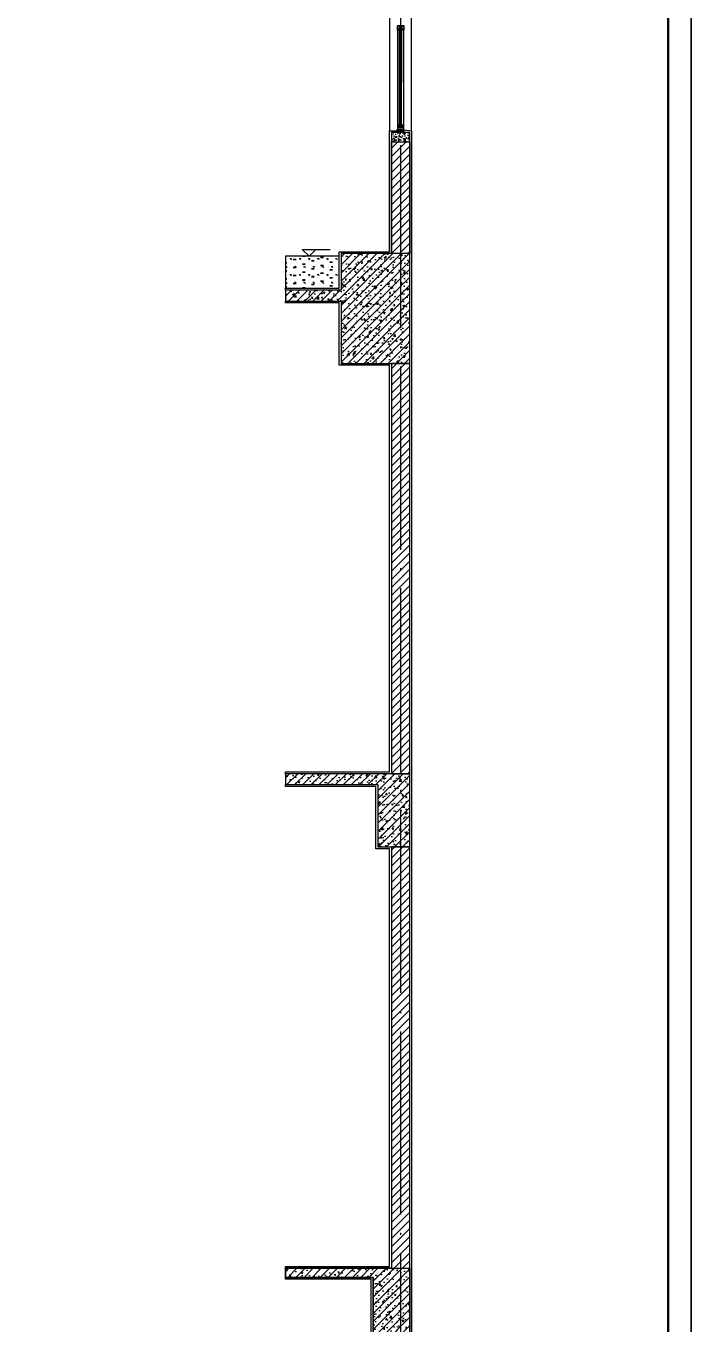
# Model space of a CAD drawing. Extents: x -737978 to 768813, y -372247 to 1140308.
# Drawn here: x -651567 to -644189, y -329121 to -314946 of the extents above; entities that cross this region are included whole.
import ezdxf

# ---------------------------------------------------------------- set-up
doc = ezdxf.new("R2010")
doc.units = 0
doc.header["$LTSCALE"] = 1000
doc.header["$MEASUREMENT"] = 0
doc.linetypes.add('DOTE', pattern=[2.42, 2, -0.2, 0.02, -0.2])
doc.layers.get('0').update_dxf_attribs({"linetype": 'CONTINUOUS'})
for name, color, linetype in [('0-填充边线', 7, 'CONTINUOUS'), ('DIM_ELEV', 3, 'CONTINUOUS'), ('DOTE', 1, 'DOTE'), ('J-COLU-梁柱', 30, 'CONTINUOUS'), ('J-DOOR-窗', 126, 'CONTINUOUS'), ('J-SECT-剖面看线', 253, 'CONTINUOUS'), ('PUB_TITLE', 4, 'CONTINUOUS'), ('填充', 8, 'CONTINUOUS'), ('龙骨', 36, 'CONTINUOUS')]:
    doc.layers.add(name, color=color, linetype=linetype)
pattern_1 = [(45, (-326397.45, -252460.92), (-44.194174, 44.194174), []), (50, (-326397.45, -252460.92), (179.315046, -15.688034), [18.75, -206.25]), (355, (-326397.45, -252460.92), (-34.68783, 188.04803), [15, -165]), (100.4514, (-326382.51, -252462.23), (144.627345, 172.35989), [15.93505, -175.28553]), (46.1842, (-326397.45, -252410.92), (266.81026, -41.37975), [28.125, -309.375]), (96.6356, (-326375.22, -252414.37), (233.66568, 243.52947), [23.90257, -262.92825]), (351.1842, (-326397.45, -252410.92), (233.66549, 243.52965), [22.5, -247.5]), (21, (-326372.45, -252423.42), (149.22676, -100.65472), [18.75, -206.25]), (326, (-326372.45, -252423.42), (60.82883, 181.28751), [15, -165]), (71.4514, (-326360.02, -252431.81), (210.05566, 80.63262), [15.93505, -175.28553]), (37.5, (-326397.45, -252460.92), (3.039964, 83.223463), [0, -163, 0, -167.5, 0, -165.625]), (7.5, (-326397.45, -252460.92), (65.767384, 98.602928), [0, -95.5, 0, -159.25, 0, -63.125]), (327.5, (-326453.2, -252460.92), (133.455609, -5.638718), [0, -62.5, 0, -195, 0, -258.75]), (317.5, (-326478.2, -252460.92), (145.796542, 25.026246), [0, -81.25, 0, -129.5, 0, -183.75])]

msp = doc.modelspace()

# ---------------------------------------------------------------- hatches: boundary and pattern name
h = msp.add_hatch(color=256)
edge = h.paths.add_edge_path()
edge.add_arc((-647531.9, -316072.8), 19.2, 289.80956, 355.92475)
edge.add_line((-647512.8, -316074.2), (-647512.8, -316089.4))
edge.add_line((-647512.8, -316089.4), (-647525.4, -316090.9))
at = {"layer": '填充'}
h = msp.add_hatch(dxfattribs=at)
h.set_pattern_fill('HONEY', color=252, scale=2, style=0)
h.set_pattern_definition([(0, (-659800.5898, -223185.0314), (4.7625, 2.74963), [3.175, -6.35]), (120, (-659800.5898, -223185.0314), (-4.76249943, 2.749630986), [3.175, -6.35]), (60, (-659800.5898, -223185.0314), (5.7e-07, 5.499260986), [-6.35, 3.175])])
h.paths.add_polyline_path([(-647447.8, -316085.9), (-647507.8, -316085.9), (-647507.8, -316105.9), (-647447.8, -316105.9)])
h = msp.add_hatch(dxfattribs=at)
h.set_pattern_fill('混凝土', color=256, scale=10)
h.set_pattern_definition([(50, (0, 0), (71.7260183, -6.2752135), [7.5, -82.5]), (355, (0, 0), (-13.875133, 75.219213), [6, -66]), (100.4514, (5.98, -0.52), (57.850938, 68.943954), [6.374019, -70.114211]), (46.1842, (0, 20), (106.724105, -16.551901), [11.25, -123.75]), (96.6356, (8.89, 18.62), (93.46627, 97.411787), [9.561029, -105.1713]), (351.1842, (0, 20), (93.466195, 97.41186), [9, -99]), (21, (10, 15), (59.690705, -40.261889), [7.5, -82.5]), (326, (10, 15), (24.331533, 72.5150045), [6, -66]), (71.4514, (14.974, 11.645), (84.022263, 32.25305), [6.374019, -70.114211]), (37.5, (0, 0), (1.2159855, 33.2893854), [0, -65.2, 0, -67, 0, -66.25]), (7.5, (0, 0), (26.3069537, 39.4411712), [0, -38.2, 0, -63.7, 0, -25.25]), (327.5, (-22.3, 0), (53.3822436, -2.2554872), [0, -25, 0, -78, 0, -103.5]), (317.5, (-32.3, 0), (58.318617, 10.0104982), [0, -32.5, 0, -51.8, 0, -73.5])])
h.paths.add_polyline_path([(-647377.8, -316210.9), (-647377.8, -316110.9), (-647577.8, -316110.9), (-647577.8, -316210.9)])
h = msp.add_hatch(dxfattribs=at)
h.set_pattern_fill('普通砖', color=256, scale=25, style=0)
h.set_pattern_definition([(45, (-269387.146, -218370.15), (-44.194192, 44.194192), [])])
h.paths.add_polyline_path([(-647577.8, -316210.9), (-647377.8, -316210.9), (-647377.8, -317430.9), (-647577.8, -317430.9)])
h = msp.add_hatch(dxfattribs=at)
h.set_pattern_fill('钢筋混凝土', color=256, scale=25, style=0)
h.set_pattern_definition([(45, (0, 0), (-44.194174, 44.194174), []), (50, (0, 0), (179.315046, -15.688034), [18.75, -206.25]), (355, (0, 0), (-34.687833, 188.048033), [15, -165]), (100.4514, (14.94, -1.3), (144.627345, 172.359886), [15.935047, -175.28553]), (46.1842, (0, 50), (266.81026, -41.379754), [28.125, -309.375]), (96.6356, (22.23, 46.55), (233.66568, 243.52947), [23.90257, -262.92825]), (351.1842, (0, 50), (233.66549, 243.52965), [22.5, -247.5]), (21, (25, 37.5), (149.226763, -100.654723), [18.75, -206.25]), (326, (25, 37.5), (60.828833, 181.28751), [15, -165]), (71.4514, (37.44, 29.11), (210.055657, 80.632624), [15.935047, -175.28553]), (37.5, (0, 0), (3.039964, 83.2234635), [0, -163, 0, -167.5, 0, -165.625]), (7.5, (0, 0), (65.767384, 98.602928), [0, -95.5, 0, -159.25, 0, -63.125]), (327.5, (-55.75, 0), (133.455609, -5.638718), [0, -62.5, 0, -195, 0, -258.75]), (317.5, (-80.75, 0), (145.796542, 25.026246), [0, -81.25, 0, -129.5, 0, -183.75])])
h.paths.add_polyline_path([(-647377.8, -317430.9), (-648127.8, -317430.9), (-648127.8, -317830.9), (-648733.3, -317830.9), (-648733.3, -317950.9), (-648127.8, -317950.9), (-648127.8, -318630.9), (-647577.8, -318630.9), (-647377.8, -318630.9)])
h = msp.add_hatch(dxfattribs=at)
h.set_pattern_fill('焦渣矿渣', color=253, scale=25)
h.set_pattern_definition([(0, (-269387.15, -218415.03), (50, 86.6), [10, -90]), (300, (-269387.15, -218415.03), (99.9978, -0.00127), [10, -90]), (240, (-269377.15, -218415.03), (49.9978, -86.60127), [10, -90]), (270, (-269347.15, -218415.03), (100, -50), [15, -71.6]), (270, (-269337.15, -218415.03), (100, -50), [15, -71.6]), (270, (-269327.15, -218415.03), (100, -50), [15, -71.6])])
h.paths.add_polyline_path([(-648147.8, -317460.9), (-648733.3, -317460.9), (-648733.3, -317810.9), (-648147.8, -317810.9)])
h = msp.add_hatch(dxfattribs=at)
h.set_pattern_fill('普通砖', color=256, scale=25, style=0)
h.set_pattern_definition([(45, (-318040.37, -252816.045), (-44.194192, 44.194192), [])])
h.paths.add_polyline_path([(-647577.8, -323110.9), (-647377.8, -323110.9), (-647377.8, -318630.9), (-647577.8, -318630.9)])
h = msp.add_hatch(dxfattribs=at)
h.set_pattern_fill('钢筋混凝土', color=256, scale=25, style=0)
h.set_pattern_definition(pattern_1)
h.paths.add_polyline_path([(-647727.8, -323910.9), (-647377.8, -323910.9), (-647377.8, -323110.9), (-647727.8, -323110.9), (-648733.3, -323110.9), (-648733.3, -323230.9), (-647727.8, -323230.9)])
h = msp.add_hatch(dxfattribs=at)
h.set_pattern_fill('普通砖', color=256, scale=25, style=0)
h.set_pattern_definition([(45, (-326397.45, -252816.045), (-44.194192, 44.194192), [])])
h.paths.add_polyline_path([(-647377.8, -323910.9), (-647577.8, -323910.9), (-647577.8, -328510.9), (-647377.8, -328510.9)])
h = msp.add_hatch(dxfattribs=at)
h.set_pattern_fill('钢筋混凝土', color=256, scale=25, style=0)
h.set_pattern_definition(pattern_1)
h.paths.add_polyline_path([(-647377.8, -329310.9), (-647777.8, -329310.9), (-647777.8, -328610.9), (-648733.3, -328610.9), (-648733.3, -328510.9), (-647727.8, -328510.9), (-647377.8, -328510.9)])

# ---------------------------------------------------------------- linework, layer by layer
msp.add_lwpolyline([(-647525.4, -316090.9, 0.2967603), (-647512.8, -316074.2), (-647512.8, -316089.4)], format="xyb", close=True)
msp.add_lwpolyline([(-647525.4, -316090.9, 0.2967603), (-647512.8, -316074.2), (-647512.8, -316089.4)], format="xyb", close=True)
at = {"layer": '0-填充边线'}
for points in [[(-647377.8, -317480.9), (-647377.8, -317480.9), (-647377.8, -316110.9), (-647577.8, -316110.9), (-647577.8, -317430.9), (-648127.8, -317430.9), (-648127.8, -317830.9), (-648733.3, -317830.9), (-648733.3, -317810.9), (-648147.8, -317810.9), (-648147.8, -317410.9), (-647597.8, -317410.9), (-647597.8, -316090.9), (-647512.8, -316090.9)], [(-647442.8, -316080.9), (-647357.8, -316090.9), (-647357.8, -316090.9), (-647357.8, -317600.9), (-647357.8, -327490.9), (-647357.8, -327490.9), (-647357.8, -327680.9), (-647357.8, -327680.9), (-647357.8, -329140.9), (-647357.8, -329140.9), (-647357.8, -334011.6), (-647357.8, -329330.9), (-647357.8, -334011.6), (-647377.8, -334010.9), (-647377.8, -317480.9)], [(-647377.8, -317480.9), (-647377.8, -317430.9), (-647377.8, -317430.9)], [(-647377.8, -318630.9), (-647377.8, -317580.9)], [(-647797.8, -329330.9), (-647797.8, -328630.9), (-648733.3, -328630.9), (-648733.3, -328490.9), (-647747.8, -328490.9), (-647747.8, -328490.9), (-647597.8, -328490.9), (-647597.8, -327510.9), (-647597.7, -323930.9), (-647747.8, -323930.9), (-647747.8, -323250.9), (-648733.3, -323250.9), (-648733.3, -323230.9), (-647727.8, -323230.9), (-647727.8, -323910.9), (-647577.7, -323910.9), (-647577.8, -327510.9), (-647577.8, -328510.9), (-647727.8, -328510.9), (-648733.3, -328510.9), (-648733.3, -328610.9), (-647777.8, -328610.9), (-647777.8, -329310.9)]]:
    msp.add_lwpolyline(points, dxfattribs=at)
for points in [[(-648147.8, -317460.9), (-648733.3, -317460.9), (-648733.3, -317810.9), (-648147.8, -317810.9)], [(-648733.3, -323110.9), (-648733.3, -323090.9), (-647597.8, -323090.9), (-647597.8, -318650.9), (-648147.8, -318650.9), (-648147.8, -317970.9), (-648733.3, -317970.9), (-648733.3, -317950.9), (-648127.8, -317950.9), (-648127.8, -318630.9), (-647577.8, -318630.9), (-647577.8, -323110.9)]]:
    msp.add_lwpolyline(points, close=True, dxfattribs=at)
at = {"layer": 'DIM_ELEV'}
for p, q in [((-648476.7, -317460.9), (-648551.7, -317385.9)), ((-648551.7, -317385.9), (-648247.7, -317385.9)), ((-648476.7, -317460.9), (-648401.7, -317385.9))]:
    msp.add_line(p, q, dxfattribs=at)
at = {"layer": 'DOTE'}
msp.add_lwpolyline([(-647477.8, -308985.8), (-647477.8, -334902.1)], dxfattribs=at)
at = {"layer": 'J-COLU-梁柱'}
for points in [[(-647377.8, -316210.9), (-647377.8, -316110.9), (-647577.8, -316110.9), (-647577.8, -316210.9)], [(-647577.8, -316210.9), (-647377.8, -316210.9), (-647377.8, -317430.9), (-647577.8, -317430.9)], [(-647577.8, -323110.9), (-647377.8, -323110.9), (-647377.8, -318630.9), (-647577.8, -318630.9)], [(-647377.8, -323910.9), (-647577.8, -323910.9), (-647577.8, -328510.9), (-647377.8, -328510.9)]]:
    msp.add_lwpolyline(points, close=True, dxfattribs=at)
for points in [[(-647377.8, -317430.9), (-647377.8, -317430.9), (-647377.8, -317430.9), (-648127.8, -317430.9), (-648127.8, -317830.9), (-648733.3, -317830.9), (-648733.3, -317950.9), (-648127.8, -317950.9), (-648127.8, -318630.9), (-647577.8, -318630.9), (-647377.8, -318630.9), (-647377.8, -317430.9)], [(-647727.8, -323910.9), (-647377.8, -323910.9), (-647377.8, -323110.9), (-647377.8, -323110.9), (-647727.8, -323110.9), (-647727.8, -323110.9), (-648733.3, -323110.9), (-648733.3, -323230.9), (-647727.8, -323230.9), (-647727.8, -323910.9)], [(-647377.8, -329310.9), (-647777.8, -329310.9), (-647777.8, -328610.9), (-648733.3, -328610.9), (-648733.3, -328510.9), (-647727.8, -328510.9), (-647727.8, -328510.9), (-647377.8, -328510.9), (-647377.8, -329310.9)]]:
    msp.add_lwpolyline(points, dxfattribs=at)
at = {"layer": 'J-DOOR-窗'}
for p, q in [((-647488.7, -315094), (-647488.7, -314965.9)), ((-647472.7, -315094), (-647472.7, -314965.9)), ((-647512.7, -315094), (-647512.8, -316030.9)), ((-647512.7, -314990.9), (-647512.7, -315094)), ((-647488.7, -316030.9), (-647488.7, -315094)), ((-647482.8, -316030.9), (-647482.7, -315094)), ((-647482.7, -315094), (-647482.7, -314990.9)), ((-647472.8, -316030.9), (-647472.7, -315094)), ((-647466.8, -316030.9), (-647466.7, -315094)), ((-647466.7, -315094), (-647466.7, -314990.9)), ((-647442.8, -315094), (-647442.8, -314990.9)), ((-647442.8, -316030.9), (-647442.8, -315094))]:
    msp.add_line(p, q, dxfattribs=at)
for points in [[(-647512.8, -314940.9), (-647442.8, -314940.9), (-647442.8, -314990.9), (-647466.7, -314990.9), (-647466.7, -314965.9), (-647472.7, -314965.9), (-647472.7, -314990.9), (-647482.7, -314990.9), (-647482.7, -314965.9), (-647488.7, -314965.9), (-647488.7, -314990.9), (-647512.8, -314990.9), (-647512.8, -314940.9)], [(-647512.8, -316080.9), (-647442.8, -316080.9), (-647442.8, -316030.9), (-647466.8, -316030.9), (-647466.8, -316055.9), (-647472.8, -316055.9), (-647472.8, -316030.9), (-647482.8, -316030.9), (-647482.8, -316055.9), (-647488.7, -316055.9), (-647488.7, -316030.9), (-647512.8, -316030.9), (-647512.8, -316080.9)]]:
    msp.add_lwpolyline(points, dxfattribs=at)
for points in [[(-647507.8, -314945.9), (-647447.8, -314945.9), (-647447.8, -314985.9), (-647461.7, -314985.9), (-647461.7, -314960.9), (-647477.7, -314960.9), (-647477.7, -314960.9), (-647493.7, -314960.9), (-647493.7, -314985.9), (-647507.8, -314985.9)], [(-647512.8, -316080.9), (-647442.8, -316080.9), (-647442.8, -316110.9), (-647512.8, -316110.9)], [(-647507.8, -316075.9), (-647447.8, -316075.9), (-647447.8, -316035.9), (-647461.8, -316035.9), (-647461.8, -316060.9), (-647477.8, -316060.9), (-647477.8, -316060.9), (-647493.7, -316060.9), (-647493.7, -316035.9), (-647507.8, -316035.9)], [(-647507.8, -316085.9), (-647447.8, -316085.9), (-647447.8, -316105.9), (-647507.8, -316105.9)]]:
    msp.add_lwpolyline(points, close=True, dxfattribs=at)
at = {"layer": 'J-SECT-剖面看线', "color": 251}
for points in [[(-647597.8, -314830.9), (-647597.8, -316090.9)], [(-647357.8, -316090.9), (-647357.8, -314830.9)]]:
    msp.add_lwpolyline(points, dxfattribs=at)
at = {"layer": 'PUB_TITLE'}
for points in [[(-644307.6, -338662.7), (-629457.6, -338662.7), (-629457.6, -301887.7), (-644307.6, -301887.7)], [(-659157.6, -338662.7), (-644307.6, -338662.7), (-644307.6, -307137.7), (-659157.6, -307137.7)]]:
    msp.add_lwpolyline(points, close=True, dxfattribs=at)
at = {"layer": 'PUB_TITLE', "const_width": 25}
msp.add_lwpolyline([(-658907.6, -338412.7), (-644557.6, -338412.7), (-644557.6, -307762.7), (-658907.6, -307762.7)], close=True, dxfattribs=at)
at = {"layer": '龙骨'}
msp.add_lwpolyline([(-647377.7, -319810.9), (-647377.8, -316250.9)], dxfattribs=at)

doc.saveas('drawing.dxf')
